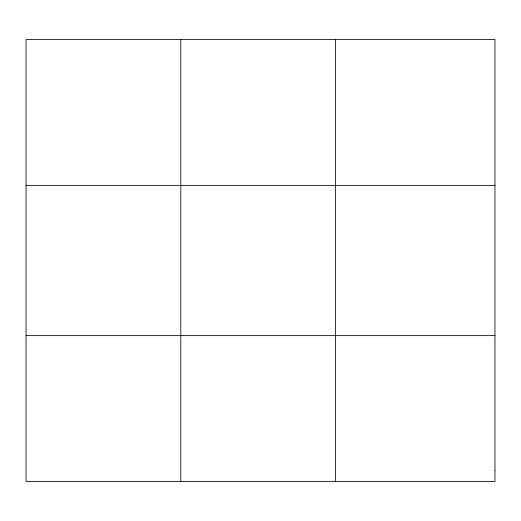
<?xml version="1.0" encoding="UTF-8"?>
<svg xmlns="http://www.w3.org/2000/svg" width="521" height="521" viewBox="0 0 521 521"><rect width="100%" height="100%" fill="white"/><g stroke="black" fill="none" stroke-linecap="round" stroke-linejoin="round"><path stroke-width="0.78" d="M180.787 39.531L180.787 481.469M335.524 39.531L335.524 481.469M26.05 185.372L494.95 185.372M26.05 335.628L494.95 335.628M494.95 470.248L494.95 481.469L26.05 481.469L26.05 39.531L494.95 39.531L494.95 470.248"/></g></svg>
